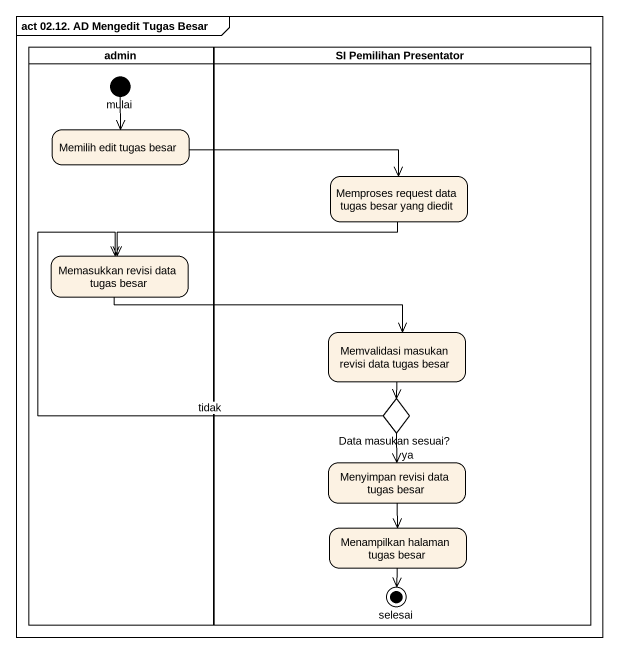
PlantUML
@startuml
mainframe act 02.12. AD Mengedit Tugas Besar
hide empty description
state admin <<partition>> {
  state mulai <<start>>
  state "Memilih edit tugas besar" as Memilih_edit_tugas_besar
  state "Memasukkan revisi data tugas besar" as Memasukkan_revisi_data
}
state "SI Pemilihan Presentator" as SI_Pemilihan_Presentator <<partition>> {
  state "Memproses request data tugas besar yang diedit" as Memproses_request_data
  state "Memvalidasi masukan revisi data tugas besar" as Memvalidasi_masukan_revisi
  state "Data masukan sesuai?" as Data_masukan_sesuai <<choice>>
  state "Menyimpan revisi data tugas besar" as Menyimpan_revisi_data_tugas
  state "Menampilkan halaman tugas besar" as Menampilkan_halaman_tugas
  state selesai <<end>>
}
mulai --> Memilih_edit_tugas_besar
Memilih_edit_tugas_besar -right-> Memproses_request_data
Memproses_request_data -left-> Memasukkan_revisi_data
Memasukkan_revisi_data -right-> Memvalidasi_masukan_revisi
Memvalidasi_masukan_revisi --> Data_masukan_sesuai
Data_masukan_sesuai -left-> Memasukkan_revisi_data : tidak
Data_masukan_sesuai --> Menyimpan_revisi_data_tugas : ya
Menyimpan_revisi_data_tugas --> Menampilkan_halaman_tugas
Menampilkan_halaman_tugas --> selesai
@enduml
